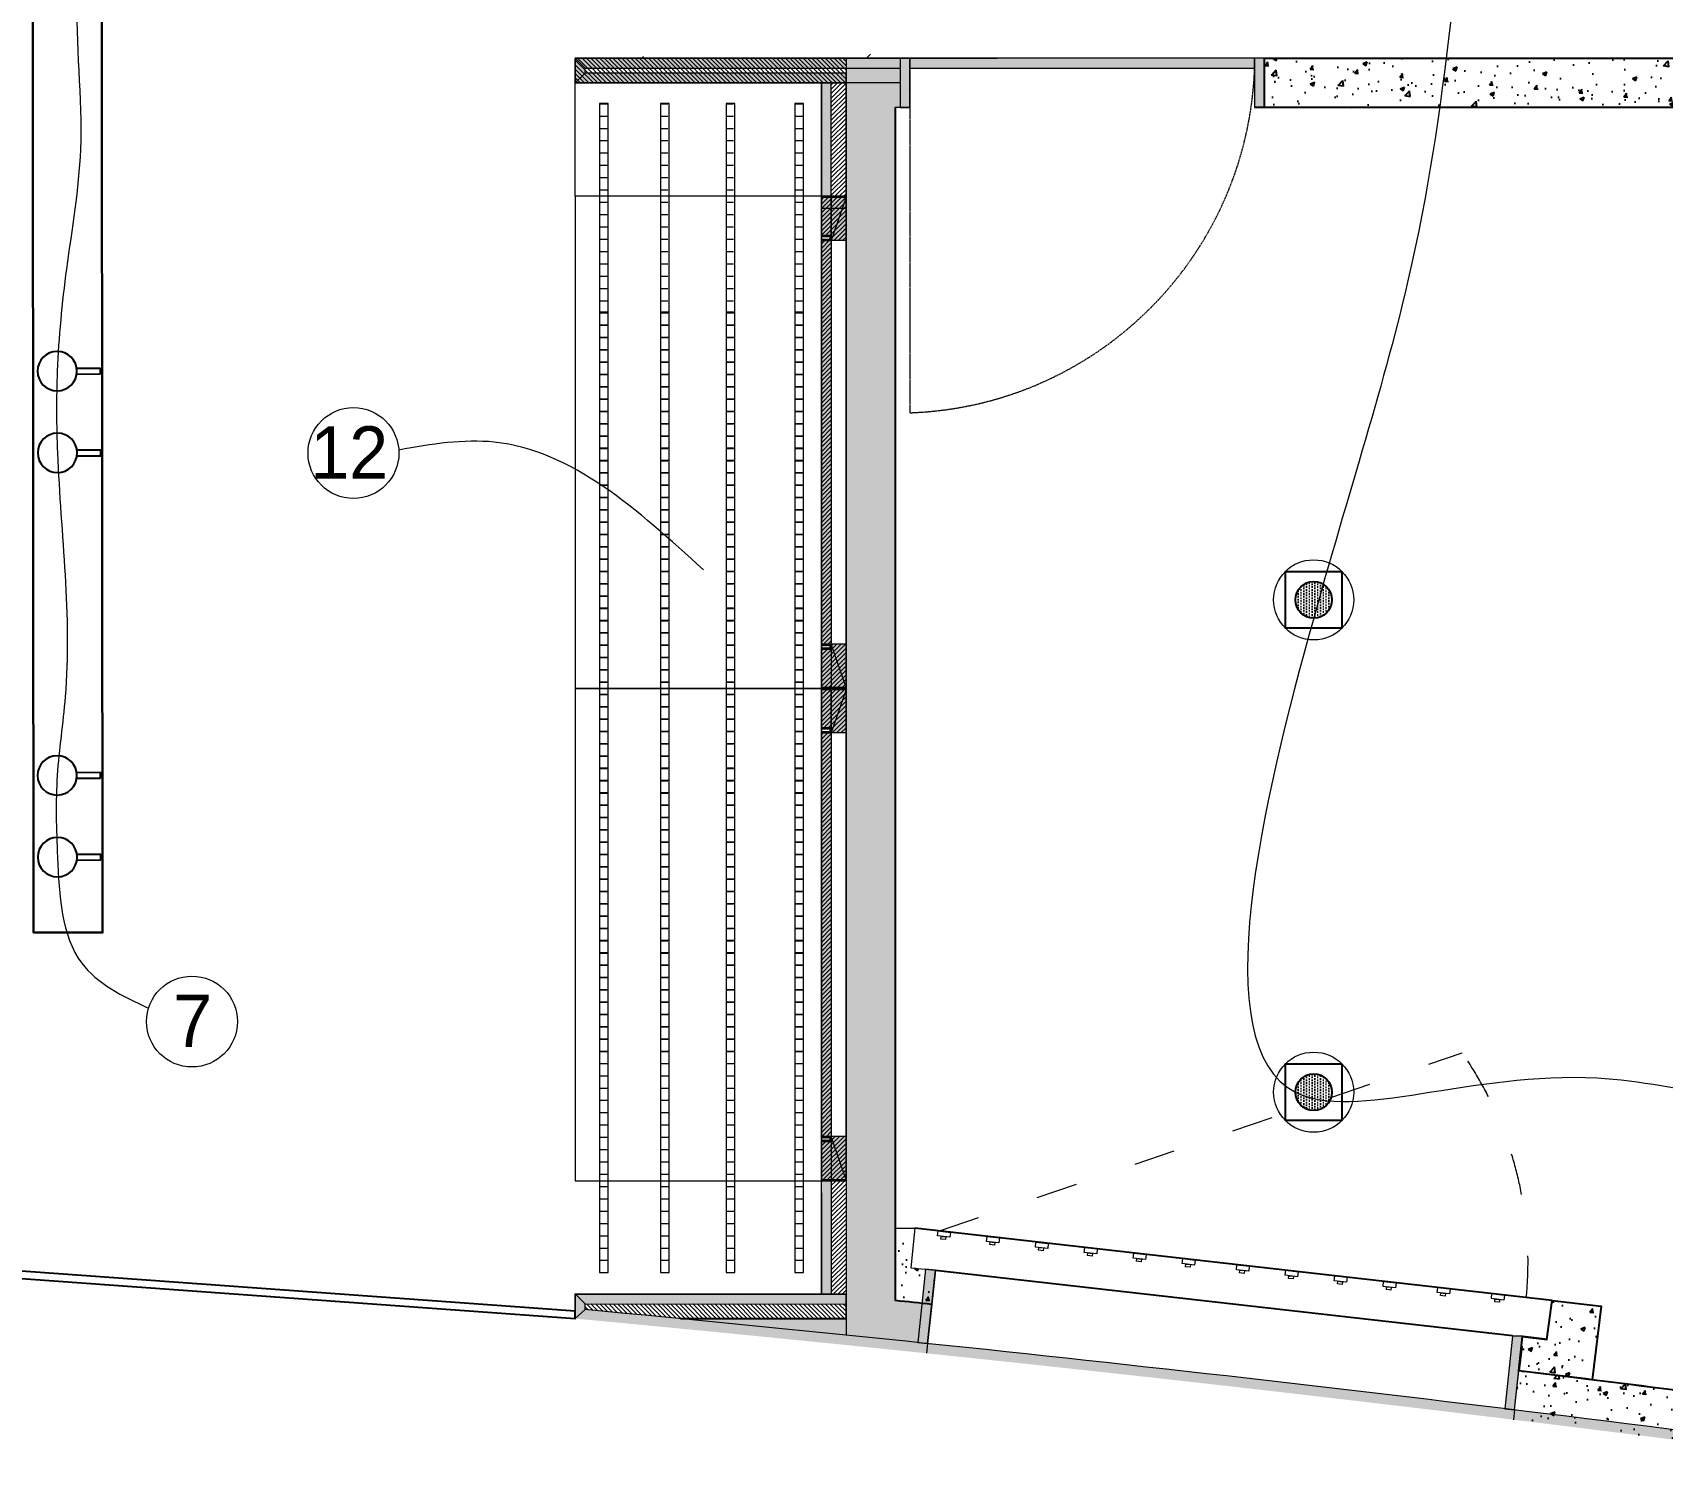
# Model space of a CAD drawing. Header units: millimetres. Extents: x 346472 to 732256, y -34068 to -15883.
# Drawn here: x 565847 to 569158, y -28411 to -25503 of the extents above; entities that cross this region are included whole.
import ezdxf

# ---------------------------------------------------------------- set-up
doc = ezdxf.new("R2010")
doc.units = ezdxf.units.MM
doc.header["$LTSCALE"] = 7
for name, pattern in [('AED-090-P-PL02-N$0$ACAD_ISO03W100', [30, 12, -18]), ('DASH', [0.35, 0.25, -0.1]), ('TRATTEGGIATA2', [9.525, 6.35, -3.175])]:
    doc.linetypes.add(name, pattern=pattern)
doc.layers.get('0').update_dxf_attribs({"lineweight": 0})
for name, color, linetype in [('1', 1, 'Continuous'), ('LD_light', 253, 'Continuous'), ('mdf panels', 7, 'Continuous'), ('WALL', 7, 'Continuous'), ('walls', 7, 'Continuous')]:
    doc.layers.add(name, color=color, linetype=linetype)
for name, color, linetype, lineweight in [('black lacquared metal', 1, 'Continuous', 9), ('EA7 furniture', 7, 'Continuous', 5), ('LIGHTING LAY OUT', 1, 'Continuous', 18), ('materials', 1, 'Continuous', 40), ('QUOTE', 251, 'Continuous', 5), ('连线', 3, 'Continuous', 0)]:
    doc.layers.add(name, color=color, linetype=linetype, lineweight=lineweight)
doc.styles.get("Standard").update_dxf_attribs({"font": 'STKaiti.ttf'})
pattern_1 = [(45, (193037.512, -31112.052), (-4.49012806, 4.49012806), [])]
pattern_2 = [(50, (103301.22, -234.03), (91.092334, -7.969543), [9.525, -104.775]), (355, (103301.22, -234.03), (-17.62171, 95.528423), [7.62, -83.820292]), (100.451445, (103308.81, -234.7), (73.470624, 87.558876), [8.095004, -89.045122]), (46.1842, (103301.22, -208.63), (135.53952, -21.021164), [14.2875, -157.1625]), (96.635558, (103312.52, -210.38), (118.702067, 123.713062), [12.14251, -133.567804]), (351.18415, (103301.22, -208.63), (118.702067, 123.713062), [11.429984, -125.729866]), (21, (103313.92, -214.98), (75.807196, -51.132599), [9.525, -104.775]), (326, (103313.92, -214.98), (30.901014, 92.093983), [7.62, -83.82]), (71.451445, (103320.24, -219.24), (106.70821, 40.961384), [8.095004, -89.044969]), (37.5, (103301.222, -234.032), (1.5443016, 42.2775194), [0, -82.804, 0, -85.09, 0, -84.1375]), (7.5, (103301.22, -234.032), (33.4098313, 50.0902874), [0, -48.514, 0, -80.899, 0, -32.0675]), (327.5, (103272.9, -234.032), (67.7952976, -2.864372), [0, -31.75, 0, -99.06, 0, -131.445]), (317.5, (103260.2, -234.03), (74.064591, 12.7132455), [0, -41.275, 0, -65.786, 0, -93.345])]

# ---------------------------------------------------------------- blocks, each defined once
blk = doc.blocks.new('VIVO-M_F')
at = {"layer": 'LD_light', "color": 1}
for p, q in [((10141.08, -318.12), (10141.08, -312.06)), ((10141.08, -312.06), (10142.58, -312.06)), ((10142.58, -318.12), (10142.58, -312.06))]:
    blk.add_line(p, q, dxfattribs=at)
blk.add_circle((10141.83, -323.06), 5, dxfattribs=at)
blk = doc.blocks.new('12333')
at = {"layer": 'LD_light'}
h = blk.add_hatch(dxfattribs=at)
h.set_pattern_fill('DOTS', color=6, scale=90.551181, angle=-90, style=0)
h.set_pattern_definition([(270, (572990.7953, 65339.9095), (5.65944882, -2.8297244), [0, -5.65944882])])
h.paths.add_polyline_path([(568486.6, -26655.3, 1), (568412.2, -26655.3, 1)])
at = {"layer": 'LD_light', "color": 6, "elevation": -2.1}
blk.add_lwpolyline([(568506.9, -26597.8), (568506.9, -26712.8), (568391.9, -26712.8), (568391.9, -26597.8)], close=True, dxfattribs=at)
at = {"layer": 'LD_light', "color": 6}
blk.add_circle((568449.4, -26655.3, -2.1), 37.2, dxfattribs=at)
at = {"layer": 'QUOTE', "color": 6, "lineweight": 5}
blk.add_circle((568449.4, -26655.3, -2.1), 81.3, dxfattribs=at)

msp = doc.modelspace()

# ---------------------------------------------------------------- hatches: boundary and pattern name
at = {"lineweight": 5, "ltscale": 100}
h = msp.add_hatch(color=0, dxfattribs=at)
h.dxf.hatch_style = 1
h.paths.add_polyline_path([(567499.4, -25925.3), (567499.4, -25837.3), (567469.4, -25925.3)], flags=17)
h.paths.add_polyline_path([(567499.4, -25837.3), (567469.4, -25837.3), (567469.4, -25925.3)])
h.paths.add_polyline_path([(567469.4, -25915.3), (567469.4, -25837.3), (567449.4, -25837.3), (567449.4, -25915.3)])
h.paths.add_polyline_path([(567469.4, -26833.3), (567469.4, -25925.3), (567449.4, -25925.3), (567449.4, -26833.3)])
h.paths.add_polyline_path([(567499.4, -26833.3), (567499.4, -26745.3), (567469.4, -26745.3)], flags=17)
h.paths.add_polyline_path([(567499.4, -26833.3), (567469.4, -26745.3), (567469.4, -26833.3)])
h = msp.add_hatch(color=0, dxfattribs=at)
h.dxf.hatch_style = 1
h.paths.add_polyline_path([(567499.4, -26925.3), (567499.4, -26837.3), (567469.4, -26925.3)], flags=17)
h.paths.add_polyline_path([(567499.4, -26837.3), (567469.4, -26837.3), (567469.4, -26925.3)])
h.paths.add_polyline_path([(567469.4, -26915.3), (567469.4, -26837.3), (567449.4, -26837.3), (567449.4, -26915.3)])
h.paths.add_polyline_path([(567469.4, -27833.3), (567469.4, -26925.3), (567449.4, -26925.3), (567449.4, -27833.3)])
h.paths.add_polyline_path([(567499.4, -27833.3), (567499.4, -27745.3), (567469.4, -27745.3)], flags=17)
h.paths.add_polyline_path([(567499.4, -27833.3), (567469.4, -27745.3), (567469.4, -27833.3)])
at = {"layer": '1', "lineweight": 5}
for points in [[(567645.1, -28163.7), (567664.8, -28165.8), (567681.1, -28017), (567660.7, -28014.9)], [(568837.9, -28298.3), (568857.6, -28300.7), (568873.3, -28150.8), (568853.3, -28150.8)]]:
    msp.add_hatch(color=0, dxfattribs=at).paths.add_polyline_path(points)
h = msp.add_hatch(color=0, dxfattribs=at)
h.dxf.hatch_style = 1
h.paths.add_polyline_path([(567665.2, -28165.8), (567663.1, -28185.7, -0.004435), (568855.5, -28320.6), (568857.6, -28300.7, 0.004434)])
at = {"layer": 'EA7 furniture', "lineweight": 5}
h = msp.add_hatch(color=0, dxfattribs=at)
h.dxf.hatch_style = 1
h.paths.add_polyline_path([(567469.4, -25605.3), (567449.4, -25605.3), (567449.4, -25835.3), (567469.4, -25835.3)])
h = msp.add_hatch(color=0, dxfattribs=at)
h.dxf.hatch_style = 1
h.paths.add_polyline_path([(567469.4, -27835.3), (567449.4, -27835.3), (567449.4, -28065.5), (567469.4, -28065.5)])
h = msp.add_hatch(color=0, dxfattribs=at)
h.dxf.hatch_style = 1
h.paths.add_polyline_path([(567163.2, -28115.4), (567499.4, -28115.8), (567499.4, -28065.8), (566949.4, -28065.1), (566949.3, -28115.2, -0.002651), (567663.1, -28185.7), (567665.2, -28165.8, 0.001864)])
h.paths.add_polyline_path([(566969.3, -28097, -0.00071), (567160.6, -28115.2), (567499.4, -28115.2), (567499.4, -28085.8), (566969.4, -28085.2)], flags=16)
h = msp.add_hatch(color=0, dxfattribs=at)
h.dxf.hatch_style = 1
h.paths.add_polyline_path([(567665.2, -28165.8), (567663.1, -28185.7, -0.004435), (568855.5, -28320.6), (568857.6, -28300.7, 0.004434)])
h = msp.add_hatch(color=0, dxfattribs=at)
h.dxf.hatch_style = 1
h.paths.add_polyline_path([(568857.6, -28300.7), (568855.5, -28320.6, -0.002651), (569567.1, -28411.3), (569571.9, -28391.8, 0.00266)])
at = {"layer": 'LIGHTING LAY OUT'}
h = msp.add_hatch(dxfattribs=at)
h.set_pattern_fill('ACAD_ISO08W100', color=1, scale=5)
h.set_pattern_definition([(360, (558973.937, 165827.381), (1e-14, 25), [120, -15, 30, -15])])
h.paths.add_polyline_path([(566999, -25646.8), (566999, -27597.3), (567016.5, -27597.3), (567016.5, -25646.8)])
h = msp.add_hatch(dxfattribs=at)
h.set_pattern_fill('ACAD_ISO08W100', color=1, scale=5)
h.set_pattern_definition([(360, (559097.71, 165827.381), (1e-14, 25), [120, -15, 30, -15])])
h.paths.add_polyline_path([(567122.8, -25646.8), (567122.8, -27597.3), (567140.3, -27597.3), (567140.3, -25646.8)])
h = msp.add_hatch(dxfattribs=at)
h.set_pattern_fill('ACAD_ISO08W100', color=1, scale=5)
h.set_pattern_definition([(360, (559231.126, 165827.381), (1e-14, 25), [120, -15, 30, -15])])
h.paths.add_polyline_path([(567256.2, -25646.8), (567256.2, -27597.3), (567273.7, -27597.3), (567273.7, -25646.8)])
h = msp.add_hatch(dxfattribs=at)
h.set_pattern_fill('ACAD_ISO08W100', color=1, scale=5)
h.set_pattern_definition([(360, (559370.7, 165827.381), (1e-14, 25), [120, -15, 30, -15])])
h.paths.add_polyline_path([(567395.8, -25646.8), (567395.8, -27597.3), (567413.3, -27597.3), (567413.3, -25646.8)])
h = msp.add_hatch(dxfattribs=at)
h.set_pattern_fill('ACAD_ISO08W100', color=1, scale=5)
h.set_pattern_definition([(360, (558974.623, 165403.177), (1e-14, 25), [120, -15, 30, -15])])
h.paths.add_polyline_path([(566999.7, -26071), (566999.7, -28021.5), (567017.2, -28021.5), (567017.2, -26071)])
h = msp.add_hatch(dxfattribs=at)
h.set_pattern_fill('ACAD_ISO08W100', color=1, scale=5)
h.set_pattern_definition([(360, (559098.396, 165403.177), (1e-14, 25), [120, -15, 30, -15])])
h.paths.add_polyline_path([(567123.5, -26071), (567123.5, -28021.5), (567141, -28021.5), (567141, -26071)])
h = msp.add_hatch(dxfattribs=at)
h.set_pattern_fill('ACAD_ISO08W100', color=1, scale=5)
h.set_pattern_definition([(360, (559231.813, 165403.177), (1e-14, 25), [120, -15, 30, -15])])
h.paths.add_polyline_path([(567256.9, -26071), (567256.9, -28021.5), (567274.4, -28021.5), (567274.4, -26071)])
h = msp.add_hatch(dxfattribs=at)
h.set_pattern_fill('ACAD_ISO08W100', color=1, scale=5)
h.set_pattern_definition([(360, (559371.386, 165403.177), (1e-14, 25), [120, -15, 30, -15])])
h.paths.add_polyline_path([(567396.5, -26071), (567396.5, -28021.5), (567413.9, -28021.5), (567413.9, -26071)])
at = {"layer": 'materials', "lineweight": 5}
h = msp.add_hatch(color=0, dxfattribs=at)
h.dxf.hatch_style = 1
h.paths.add_polyline_path([(567629.4, -25555.3), (567609.4, -25555.3), (567609.4, -25575.3), (567609.4, -25655.3), (567629.4, -25655.3)])
h = msp.add_hatch(color=0, dxfattribs=at)
h.dxf.hatch_style = 1
h.paths.add_polyline_path([(568349.4, -25555.3), (568329.4, -25555.3), (568329.4, -25575.3), (568329.4, -25655.3), (568349.4, -25655.3)])
at = {"layer": 'mdf panels', "lineweight": 5}
h = msp.add_hatch(dxfattribs=at)
h.set_pattern_fill('ANSI31', color=0, scale=2)
h.set_pattern_definition(pattern_1)
h.paths.add_polyline_path([(567469.4, -26755.3), (567469.4, -26833.3), (567449.4, -26833.3), (567449.4, -26755.3)])
h.paths.add_polyline_path([(567499.4, -26745.3), (567499.4, -26833.3), (567469.4, -26745.3)], flags=17)
h.paths.add_polyline_path([(567499.4, -26833.3), (567469.4, -26833.3), (567469.4, -26755.3), (567469.4, -26745.3)], flags=17)
h.paths.add_polyline_path([(567499.4, -25837.3), (567499.4, -25925.3), (567469.4, -25837.3)], flags=17)
h.paths.add_polyline_path([(567499.4, -25925.3), (567469.4, -25925.3), (567469.4, -25837.3)], flags=17)
h.paths.add_polyline_path([(567449.4, -25925.3), (567469.4, -25925.3), (567469.4, -26745.3), (567449.4, -26745.3)])
h.paths.add_polyline_path([(567469.4, -25915.3), (567449.4, -25915.3), (567449.4, -25837.3), (567469.4, -25837.3)])
h = msp.add_hatch(dxfattribs=at)
h.set_pattern_fill('ANSI31', color=0, scale=2)
h.set_pattern_definition(pattern_1)
h.paths.add_polyline_path([(567469.4, -27755.3), (567469.4, -27833.3), (567449.4, -27833.3), (567449.4, -27755.3)])
h.paths.add_polyline_path([(567499.4, -27745.3), (567499.4, -27833.3), (567469.4, -27745.3)], flags=17)
h.paths.add_polyline_path([(567499.4, -27833.3), (567469.4, -27833.3), (567469.4, -27755.3), (567469.4, -27745.3)], flags=17)
h.paths.add_polyline_path([(567499.4, -26837.3), (567499.4, -26925.3), (567469.4, -26837.3)], flags=17)
h.paths.add_polyline_path([(567499.4, -26925.3), (567469.4, -26925.3), (567469.4, -26837.3)], flags=17)
h.paths.add_polyline_path([(567449.4, -26925.3), (567469.4, -26925.3), (567469.4, -27745.3), (567449.4, -27745.3)])
h.paths.add_polyline_path([(567469.4, -26915.3), (567449.4, -26915.3), (567449.4, -26837.3), (567469.4, -26837.3)])
at = {"layer": 'WALL', "lineweight": 5}
h = msp.add_hatch(color=0, dxfattribs=at)
h.dxf.hatch_style = 1
h.paths.add_polyline_path([(566969.4, -25575.3), (566949.4, -25555.3), (567609.4, -25555.3), (567609.4, -25575.3)])
h = msp.add_hatch(color=0, dxfattribs=at)
h.dxf.hatch_style = 1
h.paths.add_polyline_path([(566949.4, -25605.3), (566949.4, -25555.3), (566969.4, -25575.3), (566969.4, -25585.3)])
h = msp.add_hatch(color=0, dxfattribs=at)
h.dxf.hatch_style = 1
h.paths.add_polyline_path([(567629.4, -25575.3), (567629.4, -25555.3), (568329.4, -25555.3), (568329.4, -25575.3)])
h = msp.add_hatch(color=0, dxfattribs=at)
h.dxf.hatch_style = 1
h.paths.add_polyline_path([(566969.4, -25585.3), (566949.4, -25605.3), (567499.4, -25605.3), (567499.4, -25585.3)])
h = msp.add_hatch(color=0, dxfattribs=at)
h.dxf.hatch_style = 1
h.paths.add_polyline_path([(566949.4, -28115.2), (566949.4, -28065.2), (566969.4, -28085.2), (566969.3, -28097)])
h = msp.add_hatch(color=0, dxfattribs=at)
h.dxf.hatch_style = 1
h.paths.add_polyline_path([(566969.4, -28085.2), (566949.4, -28065.2), (567499.4, -28065.8), (567499.4, -28085.8)])
at = {"layer": 'walls'}
h = msp.add_hatch(dxfattribs=at)
h.set_pattern_fill('AR-CONC', color=256, scale=0.5)
h.paths.add_polyline_path([(568349.4, -25555.3), (569265.3, -25555.3), (569265.3, -25655.3), (568349.4, -25655.3)])
h = msp.add_hatch(dxfattribs=at)
h.set_pattern_fill('AR-CONC', color=256, scale=0.5)
edge = h.paths.add_edge_path()
edge.add_arc((560655.2, -95470.1), 67668.4, 84.053864, 84.19498)
edge.add_line((567499.4, -28148.7), (567499.4, -25575.3))
edge.add_line((567499.4, -25575.3), (567609.4, -25575.3))
edge.add_line((567609.4, -25575.3), (567609.4, -25655.3))
edge.add_line((567609.4, -25655.3), (567599.4, -25655.3))
edge.add_line((567599.4, -25655.3), (567599.4, -28078.5))
edge.add_line((567599.4, -28078.5), (567673.5, -28086.2))
edge.add_line((567673.5, -28086.2), (567665.2, -28165.8))
h = msp.add_hatch(dxfattribs=at)
h.set_pattern_fill('AR-CONC', color=256, scale=0.5)
h.set_pattern_definition(pattern_2)
h.paths.add_polyline_path([(567599.4, -27931.8), (567639.4, -27931.8), (567631.4, -28011.8), (567681.1, -28017), (567673.5, -28086.2), (567599.4, -28078.5)])
at = {"layer": 'walls', "lineweight": 5}
h = msp.add_hatch(color=0, dxfattribs=at)
h.dxf.hatch_style = 1
edge = h.paths.add_edge_path()
edge.add_arc((560655.2, -95470.1), 67668.4, 84.19498, 84.483251)
edge.add_line((567160.6, -28115.2), (567499.4, -28115.2))
edge.add_line((567499.4, -28115.2), (567499.4, -28148.7))
at = {"layer": 'walls'}
h = msp.add_hatch(dxfattribs=at)
h.set_pattern_fill('AR-CONC', color=256, scale=0.5)
h.set_pattern_definition(pattern_2)
h.paths.add_polyline_path([(568865.9, -28221.1), (568873.5, -28151.6), (568923.1, -28157.7), (568933.9, -28078.1), (569033.2, -28090.1), (569015.1, -28239.5)])
h = msp.add_hatch(dxfattribs=at)
h.set_pattern_fill('AR-CONC', color=256, scale=0.5)
h.paths.add_polyline_path([(568867.8, -28221.3), (568865.9, -28221.1), (568857.6, -28300.7, -0.00266), (569571.9, -28391.8), (569591, -28313.6, 0.002691)])
h = msp.add_hatch(dxfattribs=at)
h.set_pattern_fill('AR-CONC', color=256, scale=0.5)
h.paths.add_polyline_path([(568857.6, -28300.7), (568855.5, -28320.6, -0.002651), (569567.1, -28411.3), (569571.9, -28391.8, 0.00266)])

# ---------------------------------------------------------------- linework, layer by layer
at = {"color": 0, "linetype": 'Continuous', "lineweight": 5}
for p, q in [((566949.4, -28065.1, -0.3), (566949.3, -28115.2, -0.3)), ((567499.4, -28065.8, -0.3), (566949.4, -28065.1, -0.3)), ((567499.4, -28115.8, -0.3), (567499.4, -28065.8, -0.3)), ((566949.3, -28115.2, -0.3), (566949.3, -28115.2, -0.3)), ((567163.2, -28115.4, -0.3), (567499.4, -28115.8, -0.3))]:
    msp.add_line(p, q, dxfattribs=at)
at = {"layer": '1', "color": 0, "lineweight": 5}
msp.add_line((567678.7, -28036.4, 0), (567673.5, -28086.2, -0.8), dxfattribs=at)
at = {"layer": '1', "color": 0}
for p, q in [((568872.2, -28171.2, 0), (568866.1, -28221, -0.8)), ((568924.2, -28157.8, -0.8), (568874.6, -28151.8, -0.8))]:
    msp.add_line(p, q, dxfattribs=at)
at = {"layer": '1', "color": 0, "lineweight": 5, "elevation": -1}
msp.add_lwpolyline([(567599.4, -27931.8), (567639.4, -27931.8), (567631.4, -28011.8), (567681.1, -28017), (567673.5, -28086.2), (567599.4, -28078.5), (567599.4, -27931.8)], dxfattribs=at)
at = {"layer": '1', "color": 0, "lineweight": 5, "elevation": -0.8}
for points in [[(567645.1, -28163.7), (567664.8, -28165.8), (567681.1, -28017), (567660.7, -28014.9)], [(568837.9, -28298.3), (568857.6, -28300.7), (568873.3, -28150.8), (568853.3, -28150.8)]]:
    msp.add_lwpolyline(points, close=True, dxfattribs=at)
at = {"layer": '1', "color": 0, "lineweight": 5}
msp.add_arc((560655.2, -95470.1, -0.2), 67668.4, 82.428099, 84.645908, dxfattribs=at)
at = {"layer": 'black lacquared metal', "color": 0, "lineweight": 5, "elevation": -0.3}
for points in [[(567499.4, -26835.3), (567499.4, -25835.3), (566949.4, -25835.3), (566949.4, -26835.3)], [(567499.4, -25835.3), (567499.4, -25837.3), (567449.4, -25837.3), (567449.4, -25835.3)], [(567499.4, -27835.3), (567499.4, -26835.3), (566949.4, -26835.3), (566949.4, -27835.3)], [(567499.4, -26835.3), (567499.4, -26833.3), (567449.4, -26833.3), (567449.4, -26835.3)], [(567499.4, -26835.3), (567499.4, -26837.3), (567449.4, -26837.3), (567449.4, -26835.3)], [(567499.4, -27835.3), (567499.4, -27833.3), (567449.4, -27833.3), (567449.4, -27835.3)]]:
    msp.add_lwpolyline(points, close=True, dxfattribs=at)
at = {"layer": 'black lacquared metal', "color": 0, "linetype": 'TRATTEGGIATA2', "lineweight": 5, "elevation": -0.3}
for points in [[(567499.4, -26835.3), (567499.4, -25835.3), (567449.4, -25835.3), (567449.4, -26835.3)], [(567499.4, -26835.3), (567499.4, -25835.3), (567449.4, -25835.3), (567449.4, -26835.3)], [(567499.4, -27835.3), (567499.4, -26835.3), (567449.4, -26835.3), (567449.4, -27835.3)], [(567499.4, -27835.3), (567499.4, -26835.3), (567449.4, -26835.3), (567449.4, -27835.3)]]:
    msp.add_lwpolyline(points, close=True, dxfattribs=at)
at = {"layer": 'EA7 furniture', "color": 0, "lineweight": 5}
for p, q in [((566949.4, -25605.3), (566949.4, -25555.3)), ((566949.4, -25555.3), (567499.4, -25555.3)), ((567499.4, -25555.3), (566949.4, -25555.3)), ((566949.4, -25555.3), (566949.4, -25605.3)), ((566949.4, -25555.3), (567609.4, -25555.3)), ((566949.4, -25605.3), (566949.4, -25555.3)), ((567498.7, -25555.3), (567629.4, -25555.3)), ((567499.4, -25555.3), (567499.4, -25605.3)), ((567499.4, -25555.3), (567499.4, -25555.3)), ((567609.4, -25555.3), (567609.4, -25605.3)), ((568349.4, -25555.3, 0), (568369.4, -25555.3, -0.1)), ((567499.4, -25605.3), (567499.4, -25585.3)), ((567499.4, -25605.3), (566949.4, -25605.3)), ((566949.4, -25605.3), (567499.4, -25605.3)), ((567609.4, -25605.3), (566949.4, -25605.3)), ((567449.4, -25860), (567449.4, -25605.3)), ((567469.4, -25860), (567469.4, -25605.3)), ((567469.4, -27835.3, -0.3), (567469.4, -28065.7, -0.3)), ((567449.4, -27860, -0.3), (567449.4, -28065.7, -0.3)), ((566949.3, -28115.2, -0.3), (566949.4, -28065.1, -0.3)), ((566949.3, -28115.2, -0.3), (566949.4, -28065.2, -0.3)), ((566949.3, -28115.2, -0.3), (566949.4, -28065.2, -0.3)), ((566949.4, -28065.1, -0.3), (567499.4, -28065.8, -0.3)), ((566949.4, -28065.2, -0.3), (567499.4, -28065.8, -0.3)), ((566949.4, -28065.2, -0.3), (567499.4, -28065.8, -0.3)), ((566949.4, -28066.6, -1), (566949.4, -28065.5, -1)), ((566949.4, -28065.5, -1), (567499.4, -28065.5, -1)), ((567499.4, -28065.8, -0.3), (567499.3, -28115.8, -0.3)), ((567499.4, -28065.8, -0.3), (567499.3, -28115.8, -0.3)), ((567499.4, -28065.8, -0.3), (567499.3, -28115.8, -0.3)), ((567499.4, -28065.5, -1), (567499.4, -28115.2, -1)), ((566949.4, -28115.2, -1), (566969.4, -28097, -0.2)), ((566949.3, -28115.2, -0.3), (566949.3, -28115.2, -0.3)), ((566949.3, -28115.2, -0.3), (566949.3, -28115.2, -0.3)), ((566949.3, -28115.2, -0.3), (566949.3, -28115.2, -0.3)), ((566949.3, -28115.2, -0.3), (566949.3, -28116.5, -0.3)), ((567499.4, -28115.2, -1), (567160.6, -28115.2, -1)), ((567499.3, -28115.8, -0.3), (567163.2, -28115.4, -0.3)), ((567499.3, -28115.8, -0.3), (567163.2, -28115.4, -0.3)), ((567665.2, -28165.8, -0.8), (567663.1, -28185.7, -0.8)), ((568857.6, -28300.7, -0.8), (568855.5, -28320.6, -0.8))]:
    msp.add_line(p, q, dxfattribs=at)
at = {"layer": 'EA7 furniture', "color": 0, "linetype": 'Continuous', "lineweight": 5}
for p, q in [((567004.2, -25605.3), (566954.2, -25555.3)), ((567013.2, -25605.3), (566963.2, -25555.3)), ((567022.2, -25605.3), (566972.2, -25555.3)), ((567031.2, -25605.3), (566981.2, -25555.3)), ((567040.1, -25605.3), (566990.1, -25555.3)), ((567049.1, -25605.3), (566999.1, -25555.3)), ((567058.1, -25605.3), (567008.1, -25555.3)), ((567067.1, -25605.3), (567017.1, -25555.3)), ((567076.1, -25605.3), (567026.1, -25555.3)), ((567085, -25605.3), (567035, -25555.3)), ((567094, -25605.3), (567044, -25555.3)), ((567103, -25605.3), (567053, -25555.3)), ((567112, -25605.3), (567062, -25555.3)), ((567121, -25605.3), (567071, -25555.3)), ((567129.9, -25605.3), (567079.9, -25555.3)), ((567138.9, -25605.3), (567088.9, -25555.3)), ((567147.9, -25605.3), (567097.9, -25555.3)), ((567156.9, -25605.3), (567106.9, -25555.3)), ((567165.9, -25605.3), (567115.9, -25555.3)), ((567174.8, -25605.3), (567124.8, -25555.3)), ((567183.8, -25605.3), (567133.8, -25555.3)), ((567192.8, -25605.3), (567142.8, -25555.3)), ((567201.8, -25605.3), (567151.8, -25555.3)), ((567210.8, -25605.3), (567160.8, -25555.3)), ((567219.7, -25605.3), (567169.7, -25555.3)), ((567228.7, -25605.3), (567178.7, -25555.3)), ((567237.7, -25605.3), (567187.7, -25555.3)), ((567246.7, -25605.3), (567196.7, -25555.3)), ((567255.7, -25605.3), (567205.7, -25555.3)), ((567264.6, -25605.3), (567214.6, -25555.3)), ((567273.6, -25605.3), (567223.6, -25555.3)), ((567282.6, -25605.3), (567232.6, -25555.3)), ((567291.6, -25605.3), (567241.6, -25555.3)), ((567300.6, -25605.3), (567250.6, -25555.3)), ((567309.5, -25605.3), (567259.5, -25555.3)), ((567318.5, -25605.3), (567268.5, -25555.3)), ((567327.5, -25605.3), (567277.5, -25555.3)), ((567336.5, -25605.3), (567286.5, -25555.3)), ((567345.5, -25605.3), (567295.5, -25555.3)), ((567354.4, -25605.3), (567304.4, -25555.3)), ((567363.4, -25605.3), (567313.4, -25555.3)), ((567372.4, -25605.3), (567322.4, -25555.3)), ((567381.4, -25605.3), (567331.4, -25555.3)), ((567390.4, -25605.3), (567340.4, -25555.3)), ((567399.3, -25605.3), (567349.3, -25555.3)), ((567408.3, -25605.3), (567358.3, -25555.3)), ((567417.3, -25605.3), (567367.3, -25555.3)), ((567426.3, -25605.3), (567376.3, -25555.3)), ((567435.3, -25605.3), (567385.3, -25555.3)), ((567444.2, -25605.3), (567394.2, -25555.3)), ((567453.2, -25605.3), (567403.2, -25555.3)), ((567462.2, -25605.3), (567412.2, -25555.3)), ((567471.2, -25605.3), (567421.2, -25555.3)), ((567480.2, -25605.3), (567430.2, -25555.3)), ((567489.1, -25605.3), (567439.1, -25555.3)), ((567498.1, -25605.3), (567448.1, -25555.3)), ((567499.4, -25597.5), (567457.1, -25555.3)), ((567499.4, -25588.6), (567466.1, -25555.3)), ((567499.4, -25579.6), (567475.1, -25555.3)), ((567499.4, -25570.6), (567484, -25555.3)), ((567499.4, -25561.6), (567493, -25555.3)), ((566995.2, -25605.3), (566949.4, -25559.4)), ((566986.3, -25605.3), (566949.4, -25568.4)), ((566977.3, -25605.3), (566949.4, -25577.4)), ((566968.3, -25605.3), (566949.4, -25586.4)), ((566959.3, -25605.3), (566949.4, -25595.3)), ((566950.3, -25605.3), (566949.4, -25604.3)), ((567469.4, -25609.1), (567473.2, -25605.3)), ((567469.4, -25618), (567482.2, -25605.3)), ((567469.4, -25627), (567491.2, -25605.3)), ((567469.4, -25636), (567499.4, -25606)), ((567469.4, -25645), (567499.4, -25615)), ((567469.4, -25654), (567499.4, -25624)), ((567469.4, -25662.9), (567499.4, -25632.9)), ((567469.4, -25671.9), (567499.4, -25641.9)), ((567469.4, -25680.9), (567499.4, -25650.9)), ((567469.4, -25689.9), (567499.4, -25659.9)), ((567469.4, -25698.9), (567499.4, -25668.9)), ((567469.4, -25707.8), (567499.4, -25677.8)), ((567469.4, -25716.8), (567499.4, -25686.8)), ((567469.4, -25725.8), (567499.4, -25695.8)), ((567469.4, -25734.8), (567499.4, -25704.8)), ((567469.4, -25743.8), (567499.4, -25713.8)), ((567469.4, -25752.7), (567499.4, -25722.7)), ((567469.4, -25761.7), (567499.4, -25731.7)), ((567469.4, -25770.7), (567499.4, -25740.7)), ((567469.4, -25779.7), (567499.4, -25749.7)), ((567469.4, -25788.7), (567499.4, -25758.7)), ((567469.4, -25797.6), (567499.4, -25767.6)), ((567469.4, -25806.6), (567499.4, -25776.6)), ((567469.4, -25815.6), (567499.4, -25785.6)), ((567469.4, -25824.6), (567499.4, -25794.6)), ((567469.4, -25833.6), (567499.4, -25803.6)), ((567476.6, -25835.3), (567499.4, -25812.5)), ((567485.6, -25835.3), (567499.4, -25821.5)), ((567494.6, -25835.3), (567499.4, -25830.5)), ((567469.4, -27836.2), (567470.2, -27835.3)), ((567469.4, -27845.1), (567479.2, -27835.3)), ((567469.4, -27854.1), (567488.2, -27835.3)), ((567469.4, -27863.1), (567497.2, -27835.3)), ((567469.4, -27872.1), (567499.4, -27842.1)), ((567469.4, -27881.1), (567499.4, -27851.1)), ((567469.4, -27890), (567499.4, -27860)), ((567469.4, -27899), (567499.4, -27869)), ((567469.4, -27908), (567499.4, -27878)), ((567469.4, -27917), (567499.4, -27887)), ((567469.4, -27926), (567499.4, -27896)), ((567469.4, -27934.9), (567499.4, -27904.9)), ((567469.4, -27943.9), (567499.4, -27913.9)), ((567469.4, -27952.9), (567499.4, -27922.9)), ((567469.4, -27961.9), (567499.4, -27931.9)), ((567469.4, -27970.9), (567499.4, -27940.9)), ((567469.4, -27979.8), (567499.4, -27949.8)), ((567469.4, -27988.8), (567499.4, -27958.8)), ((567469.4, -27997.8), (567499.4, -27967.8)), ((567469.4, -28006.8), (567499.4, -27976.8)), ((567469.4, -28015.8), (567499.4, -27985.8)), ((567469.4, -28024.7), (567499.4, -27994.7)), ((567469.4, -28033.7), (567499.4, -28003.7)), ((567469.4, -28042.7), (567499.4, -28012.7)), ((567469.4, -28051.7), (567499.4, -28021.7)), ((567469.4, -28060.7), (567499.4, -28030.7)), ((567473.6, -28065.5), (567499.4, -28039.6)), ((567482.6, -28065.5), (567499.4, -28048.6)), ((567491.5, -28065.5), (567499.4, -28057.6)), ((566975.8, -28097.6, -0.3), (566969.4, -28091.1, -0.3)), ((566985.7, -28098.5, -0.3), (566972.4, -28085.2, -0.3)), ((566995.6, -28099.4, -0.3), (566981.4, -28085.2, -0.3)), ((567005.6, -28100.4, -0.3), (566990.4, -28085.2, -0.3)), ((567015.5, -28101.3, -0.3), (566999.4, -28085.2, -0.3)), ((567025.4, -28102.2, -0.3), (567008.4, -28085.2, -0.3)), ((567035.3, -28103.2, -0.3), (567017.4, -28085.2, -0.3)), ((567045.2, -28104.1, -0.3), (567026.4, -28085.2, -0.3)), ((567055.1, -28105, -0.3), (567035.3, -28085.3, -0.3)), ((567065.1, -28106, -0.3), (567044.3, -28085.3, -0.3)), ((567075, -28106.9, -0.3), (567053.3, -28085.3, -0.3)), ((567084.9, -28107.9, -0.3), (567062.3, -28085.3, -0.3)), ((567094.9, -28108.8, -0.3), (567071.3, -28085.3, -0.3)), ((567104.8, -28109.8, -0.3), (567080.3, -28085.3, -0.3)), ((567114.7, -28110.7, -0.3), (567089.3, -28085.3, -0.3)), ((567124.6, -28111.7, -0.3), (567098.3, -28085.3, -0.3)), ((567134.6, -28112.6, -0.3), (567107.3, -28085.3, -0.3)), ((567144.5, -28113.6, -0.3), (567116.3, -28085.3, -0.3)), ((567154.5, -28114.6, -0.3), (567125.3, -28085.4, -0.3)), ((567164.3, -28115.4, -0.3), (567134.2, -28085.4, -0.3)), ((567173.3, -28115.4, -0.3), (567143.2, -28085.4, -0.3)), ((567182.3, -28115.4, -0.3), (567152.2, -28085.4, -0.3)), ((567191.3, -28115.4, -0.3), (567161.2, -28085.4, -0.3)), ((567200.2, -28115.4, -0.3), (567170.2, -28085.4, -0.3)), ((567209.2, -28115.5, -0.3), (567179.2, -28085.4, -0.3)), ((567218.2, -28115.5, -0.3), (567188.2, -28085.4, -0.3)), ((567227.2, -28115.5, -0.3), (567197.2, -28085.4, -0.3)), ((567236.2, -28115.5, -0.3), (567206.2, -28085.5, -0.3)), ((567245.2, -28115.5, -0.3), (567215.2, -28085.5, -0.3)), ((567254.2, -28115.5, -0.3), (567224.2, -28085.5, -0.3)), ((567263.2, -28115.5, -0.3), (567233.1, -28085.5, -0.3)), ((567272.2, -28115.5, -0.3), (567242.1, -28085.5, -0.3)), ((567281.2, -28115.5, -0.3), (567251.1, -28085.5, -0.3)), ((567290.2, -28115.5, -0.3), (567260.1, -28085.5, -0.3)), ((567299.1, -28115.6, -0.3), (567269.1, -28085.5, -0.3)), ((567308.1, -28115.6, -0.3), (567278.1, -28085.5, -0.3)), ((567317.1, -28115.6, -0.3), (567287.1, -28085.5, -0.3)), ((567326.1, -28115.6, -0.3), (567296.1, -28085.6, -0.3)), ((567335.1, -28115.6, -0.3), (567305.1, -28085.6, -0.3)), ((567344.1, -28115.6, -0.3), (567314.1, -28085.6, -0.3)), ((567353.1, -28115.6, -0.3), (567323.1, -28085.6, -0.3)), ((567362.1, -28115.6, -0.3), (567332, -28085.6, -0.3)), ((567371.1, -28115.6, -0.3), (567341, -28085.6, -0.3)), ((567380.1, -28115.7, -0.3), (567350, -28085.6, -0.3)), ((567389.1, -28115.7, -0.3), (567359, -28085.6, -0.3)), ((567398, -28115.7, -0.3), (567368, -28085.6, -0.3)), ((567407, -28115.7, -0.3), (567377, -28085.7, -0.3)), ((567416, -28115.7, -0.3), (567386, -28085.7, -0.3)), ((567425, -28115.7, -0.3), (567395, -28085.7, -0.3)), ((567434, -28115.7, -0.3), (567404, -28085.7, -0.3)), ((567443, -28115.7, -0.3), (567413, -28085.7, -0.3)), ((567452, -28115.7, -0.3), (567422, -28085.7, -0.3)), ((567461, -28115.7, -0.3), (567430.9, -28085.7, -0.3)), ((567470, -28115.8, -0.3), (567439.9, -28085.7, -0.3)), ((567479, -28115.8, -0.3), (567448.9, -28085.7, -0.3)), ((567488, -28115.8, -0.3), (567457.9, -28085.7, -0.3)), ((567496.9, -28115.8, -0.3), (567466.9, -28085.8, -0.3)), ((567499.3, -28109.2, -0.3), (567475.9, -28085.8, -0.3)), ((567499.4, -28100.2, -0.3), (567484.9, -28085.8, -0.3)), ((567499.4, -28091.3, -0.3), (567493.9, -28085.8, -0.3))]:
    msp.add_line(p, q, dxfattribs=at)
at = {"layer": 'EA7 furniture', "linetype": 'AED-090-P-PL02-N$0$ACAD_ISO03W100', "lineweight": 5}
msp.add_line((567689.1, -27937, -0.8), (568751.2, -27575.3), dxfattribs=at)
msp.add_arc((568138.6, -28001.5), 746.2, 354.5858, 34.8285, dxfattribs=at)
at = {"layer": 'LIGHTING LAY OUT', "lineweight": 30, "elevation": -0.2}
msp.add_lwpolyline([(559607.1, -24651.8), (565987.1, -24651.8), (565989.2, -27331.2), (565849.2, -27331.2), (565847.1, -24791.8), (559747.1, -24791.8), (559749.1, -27306), (559609.1, -27306), (559607.1, -24651.8)], dxfattribs=at)
at = {"layer": 'LIGHTING LAY OUT'}
for points in [[(566999, -25646.8), (566999, -27597.3), (567016.5, -27597.3), (567016.5, -25646.8)], [(567122.8, -25646.8), (567122.8, -27597.3), (567140.3, -27597.3), (567140.3, -25646.8)], [(567256.2, -25646.8), (567256.2, -27597.3), (567273.7, -27597.3), (567273.7, -25646.8)], [(567395.8, -25646.8), (567395.8, -27597.3), (567413.3, -27597.3), (567413.3, -25646.8)]]:
    msp.add_lwpolyline(points, close=True, dxfattribs=at)
for points, elevation in [([(566999, -26071), (566999, -28021.5), (567016.5, -28021.5), (567016.5, -26071)], -0.3), ([(567122.8, -26071), (567122.8, -28021.5), (567140.3, -28021.5), (567140.3, -26071)], -0.3), ([(567256.2, -26071), (567256.2, -28021.5), (567273.7, -28021.5), (567273.7, -26071)], -0.3), ([(567395.8, -26071), (567395.8, -28021.5), (567413.3, -28021.5), (567413.3, -26071)], -0.3), ([(567686.5, -27937.1), (567711.7, -27940), (567710.6, -27950.1), (567685.4, -27947.3)], -1), ([(567692.6, -27948.1), (567702.1, -27949.2), (567701.5, -27954.7), (567692, -27953.6)], -1), ([(567785.9, -27948.4), (567811.1, -27951.2), (567809.9, -27961.4), (567784.8, -27958.5)], -1), ([(567792, -27959.4), (567801.5, -27960.4), (567800.8, -27965.9), (567791.4, -27964.9)], -1), ([(567885.3, -27959.6), (567910.4, -27962.5), (567909.3, -27972.6), (567884.1, -27969.8)], -1), ([(567891.4, -27970.6), (567900.8, -27971.7), (567900.2, -27977.2), (567890.7, -27976.1)], -1), ([(567984.6, -27970.9), (568009.8, -27973.7), (568008.7, -27983.9), (567983.5, -27981)], -1), ([(567990.7, -27981.8), (568000.2, -27982.9), (567999.6, -27988.4), (567990.1, -27987.3)], -1), ([(568084, -27982.1), (568109.2, -27984.9), (568108, -27995.1), (568082.9, -27992.3)], -1), ([(568090.1, -27993.1), (568099.6, -27994.2), (568098.9, -27999.7), (568089.5, -27998.6)], -1), ([(568183.4, -27993.3), (568208.5, -27996.2), (568207.4, -28006.4), (568182.2, -28003.5)], -1), ([(568189.5, -28004.3), (568198.9, -28005.4), (568198.3, -28010.9), (568188.8, -28009.8)], -1), ([(568293.4, -28005.8), (568318.6, -28008.6), (568317.4, -28018.8), (568292.3, -28016)], -1), ([(568299.5, -28016.8), (568309, -28017.8), (568308.3, -28023.3), (568298.9, -28022.3)], -1), ([(568392.8, -28017), (568418, -28019.9), (568416.8, -28030), (568391.6, -28027.2)], -1), ([(568398.9, -28028), (568408.3, -28029.1), (568407.7, -28034.6), (568398.3, -28033.5)], -1), ([(568492.2, -28028.3), (568517.3, -28031.1), (568516.2, -28041.3), (568491, -28038.4)], -1), ([(568498.2, -28039.3), (568507.7, -28040.3), (568507.1, -28045.8), (568497.6, -28044.8)], -1), ([(568591.5, -28039.5), (568616.7, -28042.4), (568615.5, -28052.5), (568590.4, -28049.7)], -1), ([(568597.6, -28050.5), (568607.1, -28051.6), (568606.4, -28057.1), (568597, -28056)], -1), ([(568701.6, -28052), (568726.7, -28054.8), (568725.6, -28065), (568700.4, -28062.1)], -1), ([(568707.7, -28063), (568717.1, -28064), (568716.5, -28069.5), (568707, -28068.5)], -1), ([(568811.6, -28064.4), (568836.8, -28067.3), (568835.7, -28077.4), (568810.5, -28074.6)], -1), ([(568817.7, -28075.4), (568827.2, -28076.5), (568826.6, -28082), (568817.1, -28080.9)], -1)]:
    msp.add_lwpolyline(points, close=True, dxfattribs=dict(at, elevation=elevation))
at = {"layer": 'mdf panels', "color": 0, "lineweight": 5}
for p, q in [((567499.4, -25835.3, -0.3), (567449.4, -25835.3, -0.3)), ((567499.4, -25835.3, -0.3), (567449.4, -25835.3, -0.3)), ((567499.4, -25837.3, -0.3), (567449.4, -25837.3, -0.3)), ((567499.4, -25837.3, -0.3), (567469.4, -25925.3, -0.3)), ((567499.4, -26833.3, -0.3), (567469.4, -26745.3, -0.3)), ((567499.4, -26833.3, -0.3), (567449.4, -26833.3, -0.3)), ((567499.4, -26835.3, -0.3), (567449.4, -26835.3, -0.3)), ((567499.4, -26835.3, -0.3), (567449.4, -26835.3, -0.3)), ((567499.4, -26835.3, -0.3), (567449.4, -26835.3, -0.3)), ((567499.4, -26835.3, -0.3), (567449.4, -26835.3, -0.3)), ((567499.4, -26837.3, -0.3), (567449.4, -26837.3, -0.3)), ((567499.4, -26837.3, -0.3), (567469.4, -26925.3, -0.3)), ((567499.4, -27833.3, -0.3), (567469.4, -27745.3, -0.3)), ((567499.4, -27833.3, -0.3), (567449.4, -27833.3, -0.3)), ((567499.4, -27835.3, -0.3), (567449.4, -27835.3, -0.3)), ((567499.4, -27835.3, -0.3), (567449.4, -27835.3, -0.3))]:
    msp.add_line(p, q, dxfattribs=at)
at = {"layer": 'mdf panels', "color": 0, "lineweight": 5, "elevation": -0.3}
for points in [[(567499.4, -26835.3), (567499.4, -25835.3), (567449.4, -25835.3), (567449.4, -26835.3)], [(567449.4, -26833.3), (567449.4, -25837.3), (567469.4, -25837.3), (567469.4, -26833.3)], [(567499.4, -25837.3), (567499.4, -25925.3), (567469.4, -25925.3), (567469.4, -25837.3)], [(567449.4, -25915.3), (567449.4, -25925.3), (567469.4, -25925.3), (567469.4, -25915.3)], [(567449.4, -26755.3), (567449.4, -26745.3), (567469.4, -26745.3), (567469.4, -26755.3)], [(567499.4, -26833.3), (567499.4, -26745.3), (567469.4, -26745.3), (567469.4, -26833.3)], [(567499.4, -27835.3), (567499.4, -26835.3), (567449.4, -26835.3), (567449.4, -27835.3)], [(567449.4, -27833.3), (567449.4, -26837.3), (567469.4, -26837.3), (567469.4, -27833.3)], [(567499.4, -26837.3), (567499.4, -26925.3), (567469.4, -26925.3), (567469.4, -26837.3)], [(567449.4, -26915.3), (567449.4, -26925.3), (567469.4, -26925.3), (567469.4, -26915.3)], [(567449.4, -27755.3), (567449.4, -27745.3), (567469.4, -27745.3), (567469.4, -27755.3)], [(567499.4, -27833.3), (567499.4, -27745.3), (567469.4, -27745.3), (567469.4, -27833.3)]]:
    msp.add_lwpolyline(points, close=True, dxfattribs=at)
for points in [[(567449.4, -25915.3), (567469.4, -25915.3), (567469.4, -25925.3), (567449.4, -25925.3)], [(567469.4, -25915.3), (567469.4, -25925.3), (567449.4, -25925.3), (567449.4, -25923.3), (567467.4, -25923.3), (567467.4, -25917.3), (567449.4, -25917.3), (567449.4, -25915.3), (567469.4, -25915.3)], [(567449.4, -25917.3), (567467.4, -25917.3), (567467.4, -25923.3), (567449.4, -25923.3)], [(567449.4, -26755.3), (567469.4, -26755.3), (567469.4, -26745.3), (567449.4, -26745.3)], [(567469.4, -26755.3), (567469.4, -26745.3), (567449.4, -26745.3), (567449.4, -26747.3), (567467.4, -26747.3), (567467.4, -26753.3), (567449.4, -26753.3), (567449.4, -26755.3), (567469.4, -26755.3)], [(567449.4, -26753.3), (567449.4, -26755.3), (567469.4, -26755.3), (567469.4, -26745.3), (567449.4, -26745.3), (567449.4, -26747.3)], [(567449.4, -26745.3), (567469.4, -26745.3), (567469.4, -26755.3), (567449.4, -26755.3)], [(567469.4, -26745.3), (567469.4, -26755.3), (567449.4, -26755.3), (567449.4, -26753.3), (567467.4, -26753.3), (567467.4, -26747.3), (567449.4, -26747.3), (567449.4, -26745.3), (567469.4, -26745.3)], [(567449.4, -26753.3), (567467.4, -26753.3), (567467.4, -26747.3), (567449.4, -26747.3)], [(567449.4, -26747.3), (567467.4, -26747.3), (567467.4, -26753.3), (567449.4, -26753.3)], [(567449.4, -26915.3), (567469.4, -26915.3), (567469.4, -26925.3), (567449.4, -26925.3)], [(567469.4, -26915.3), (567469.4, -26925.3), (567449.4, -26925.3), (567449.4, -26923.3), (567467.4, -26923.3), (567467.4, -26917.3), (567449.4, -26917.3), (567449.4, -26915.3), (567469.4, -26915.3)], [(567449.4, -26917.3), (567467.4, -26917.3), (567467.4, -26923.3), (567449.4, -26923.3)], [(567449.4, -27755.3), (567469.4, -27755.3), (567469.4, -27745.3), (567449.4, -27745.3)], [(567469.4, -27755.3), (567469.4, -27745.3), (567449.4, -27745.3), (567449.4, -27747.3), (567467.4, -27747.3), (567467.4, -27753.3), (567449.4, -27753.3), (567449.4, -27755.3), (567469.4, -27755.3)], [(567449.4, -27753.3), (567449.4, -27755.3), (567469.4, -27755.3), (567469.4, -27745.3), (567449.4, -27745.3), (567449.4, -27747.3)], [(567449.4, -27745.3), (567469.4, -27745.3), (567469.4, -27755.3), (567449.4, -27755.3)], [(567469.4, -27745.3), (567469.4, -27755.3), (567449.4, -27755.3), (567449.4, -27753.3), (567467.4, -27753.3), (567467.4, -27747.3), (567449.4, -27747.3), (567449.4, -27745.3), (567469.4, -27745.3)], [(567449.4, -27753.3), (567467.4, -27753.3), (567467.4, -27747.3), (567449.4, -27747.3)], [(567449.4, -27747.3), (567467.4, -27747.3), (567467.4, -27753.3), (567449.4, -27753.3)]]:
    msp.add_lwpolyline(points, dxfattribs=at)
at = {"layer": 'QUOTE', "color": 2, "lineweight": 5}
for points, knots in [([(562926.7, -24737.7, -0.2), (563010.2, -24737.8, -0.2), (563356.1, -24738, -0.2), (563772.1, -24734.6, -0.2), (564413.1, -24743.7, -0.2), (564858.8, -24732, -0.2), (565413.8, -24748.3, -0.3), (565658.5, -24683.3, 0), (565989.3, -24729.3, 0), (565884, -24981.7, 0), (565961, -25184.5, 0.1), (565924.9, -25462.3, -0.4), (565959.6, -25715.1, 0.1), (565914.7, -25971.1, 0.1), (565894.5, -26176.4, -0.3), (565896.6, -26466.9, -0.2), (565934.4, -26740.6, 0.3), (565892.1, -27014.5, -0.3), (565897.3, -27192, -0.3), (565908.9, -27400, 0), (566029.4, -27460.3, 0), (566082.7, -27484.5, 0)], [0, 0, 0, 0, 250.512769, 1037.812578, 1248.392969, 2172.176091, 2388.745678, 2885.910666, 3018.797969, 3194.046822, 3496.157931, 3691.992748, 4013.515102, 4257.44964, 4466.083396, 4632.188255, 5128.186966, 5288.205774, 5454.310633, 5675.563424, 5839.813953, 5839.813953, 5839.813953, 5839.813953]), ([(568773.2, -24895.2, 0.3), (568752.1, -25270.7, 0.6), (568701.4, -25891.7, 0.8), (568440, -26672.5, -2.5), (568149.9, -27878.1, -3.9), (568941.1, -27540.3, 1.8), (569616.8, -27790.7, -4), (569367.1, -27124.6, 2.1), (569368.4, -26542.2, -4.1), (569949, -26588.3, 2.1), (570684.8, -26570.7, -5.1), (570384.5, -27194.9, 3.5), (570421.6, -27753, -3.3), (570598.3, -27611.4, -1.4), (570702.2, -27523.8, -0.2)], [286.846061, 286.846061, 286.846061, 286.846061, 1377.163567, 2128.884939, 3092.427878, 3705.881876, 4131.285766, 4694.870096, 5136.000416, 5652.296525, 6147.864059, 6932.647562, 7152.058421, 7443.673131, 7443.673131, 7443.673131, 7443.673131]), ([(567209.7, -26594.2), (567076.1, -26472.7), (566890, -26303.3), (566657.3, -26338.6), (566591, -26351.1)], [0, 0, 0, 0, 497.548474, 693.362001, 693.362001, 693.362001, 693.362001])]:
    msp.add_open_spline(points, degree=3, knots=knots, dxfattribs=at)
at = {"layer": 'WALL', "color": 0, "lineweight": 5}
for p, q in [((567449.4, -25555.3), (566949.4, -25555.3)), ((566969.4, -25575.3), (566949.4, -25555.3)), ((566949.4, -25605.3), (566949.4, -25555.3)), ((566949.4, -25555.3), (567806.2, -25555.3)), ((566969.4, -25585.3), (566949.4, -25605.3)), ((566969.4, -25585.3), (566969.4, -25575.3)), ((566969.4, -25575.3), (567609.4, -25575.3)), ((567499.4, -25585.3), (566969.4, -25585.3)), ((567449.4, -25605.3), (566949.4, -25605.3)), ((566949.4, -28065.1, -0.3), (566949.4, -28065.2, -0.3)), ((566949.4, -28065.2, -0.3), (567449.4, -28065.7, -0.3)), ((567449.4, -28065.7, -0.3), (566949.4, -28065.2, -0.3)), ((566969.4, -28085.2, -0.3), (566949.4, -28065.2, -0.3)), ((566969.3, -28097, -0.3), (566969.4, -28085.2, -0.3)), ((566969.4, -28085.2, -0.3), (567499.4, -28085.8, -0.3))]:
    msp.add_line(p, q, dxfattribs=at)
at = {"layer": 'walls', "color": 0, "lineweight": 5}
for p, q in [((566949.4, -25555.3), (567549.4, -25555.3)), ((567499.4, -25555.3), (567499.4, -28148.7, -0.6)), ((568349.4, -25555.3, -0.2), (567499.4, -25555.3)), ((567629.4, -25555.3, 0), (567609.4, -25555.3, 0)), ((567609.4, -25555.3, 0), (567609.4, -25655.3, 0)), ((568329.4, -25555.3, 0), (567629.4, -25555.3, 0)), ((567629.4, -25555.3, 0), (567629.4, -25575.3, 0)), ((567629.4, -25655.3, 0), (567629.4, -25555.3, 0)), ((568329.4, -25575.3, 0), (568329.4, -25555.3, 0)), ((568349.4, -25555.3, 0), (568329.4, -25555.3, 0)), ((568329.4, -25555.3, 0), (568329.4, -25655.3, 0)), ((568349.4, -25655.3, 0), (568349.4, -25555.3, 0)), ((567629.4, -25575.3, 0), (568329.4, -25575.3, 0)), ((566949.4, -25605.3), (567449.4, -25605.3)), ((566949.4, -25835.3), (566949.4, -25605.3)), ((567499.4, -25605.3, -0.3), (567449.4, -25605.3, -0.3)), ((567449.4, -25605.3, -0.3), (567449.4, -25860, -0.3)), ((567449.4, -25605.3), (567449.4, -25835.3)), ((567499.4, -25860, -0.3), (567499.4, -25605.3, -0.3)), ((567629.4, -25655.3, -0.1), (567599.4, -25655.3, -0.1)), ((567609.4, -25655.3, 0), (567629.4, -25655.3, 0)), ((568449.4, -25655.3), (568329.4, -25655.3, 0)), ((568329.4, -25655.3, 0), (568349.4, -25655.3, 0)), ((568449.4, -25655.3, -2.1), (568349.4, -25655.3, -2.1)), ((567449.4, -25835.3), (566949.4, -25835.3)), ((567449.4, -25860, -0.3), (567499.4, -25860, -0.3)), ((567449.4, -27835.3, -0.3), (567499.4, -27835.3, -0.3)), ((567449.4, -28065.7, -0.3), (567449.4, -27835.3, -0.3)), ((567499.4, -27835.3, -0.3), (567499.4, -28065.8, -0.3)), ((567499.4, -28065.8, -0.3), (567449.4, -28065.7, -0.3)), ((567673.5, -28086.2, -0.8), (567665.2, -28165.8, -0.8)), ((568857.6, -28300.7, -0.8), (568865.9, -28221.1, -0.8))]:
    msp.add_line(p, q, dxfattribs=at)
at = {"layer": 'walls', "color": 0, "linetype": 'Continuous', "lineweight": 5}
for p, q in [((567085, -25555.3), (567088.3, -25552)), ((567541.2, -25555.3), (567549.4, -25547.1))]:
    msp.add_line(p, q, dxfattribs=at)
at = {"layer": 'walls', "color": 0, "linetype": 'DASH', "lineweight": 5}
msp.add_line((567629.4, -25575.3, 0), (567629.4, -26275.3, 0), dxfattribs=at)
at = {"layer": 'walls'}
for p, q in [((567599.4, -25655.3, -0.1), (567599.4, -28078.5, -1)), ((568933.9, -28078.1, -0.8), (567639.4, -27931.8, -1)), ((567681.1, -28017, -0.8), (568853.5, -28149.7, -0.8)), ((569033.2, -28090.1, -0.8), (569015.1, -28239.5, -0.2))]:
    msp.add_line(p, q, dxfattribs=at)
at = {"layer": 'walls', "color": 0}
msp.add_line((569243, -25655.3), (568329.4, -25655.3, 0), dxfattribs=at)
at = {"layer": 'walls', "elevation": 0}
msp.add_lwpolyline([(568349.4, -25555.3), (569265.3, -25555.3), (569265.3, -25655.3), (568349.4, -25655.3)], close=True, dxfattribs=at)
at = {"layer": 'walls'}
msp.add_lwpolyline([(565598.8, -28002.3), (565598.8, -28017.3), (566949.1, -28115.1), (566949.1, -28100.1)], close=True, dxfattribs=at)
at = {"layer": 'walls', "elevation": -0.8}
msp.add_lwpolyline([(568865.9, -28221.1), (568873.5, -28151.6), (568923.1, -28157.7), (568933.9, -28078.1), (569033.2, -28090.1), (569015.1, -28239.5), (568865.9, -28221.1)], dxfattribs=at)
at = {"layer": 'walls', "color": 0, "linetype": 'DASH', "lineweight": 5}
msp.add_arc((567603.9, -25549.7, 0), 726, 272.0144, 357.9856, dxfattribs=at)
at = {"layer": 'walls'}
for centre, radius, start, end in [((560657.7, -95442.9, -0.2), 67721.1, 84.053556, 84.116593), ((560657.7, -95442.9, -0.2), 67721.1, 82.419833, 83.03824), ((560702.4, -95104.6, -1.5), 67379.8, 82.419588, 83.041128)]:
    msp.add_arc(centre, radius, start, end, dxfattribs=at)
at = {"layer": '连线', "color": 2}
for centre in [(566498.9, -26357.1), (566170.9, -27511.8)]:
    msp.add_circle(centre, 92.3, dxfattribs=at)

# ---------------------------------------------------------------- block references
at = {"layer": 'LIGHTING LAY OUT', "xscale": -8, "yscale": 7.999999999999999, "zscale": 8, "rotation": 270.1435220144693}
for p in [(568684.9, -107318.6, -0.2), (568685.3, -107484.7, -0.2), (568684.9, -108139.7, -0.2), (568685.3, -108305.8, -0.2)]:
    msp.add_blockref('VIVO-M_F', p, dxfattribs=at)
at = {"layer": 'QUOTE', "color": 10, "lineweight": 5}
for p in [(0, 0), (0, -1000)]:
    msp.add_blockref('12333', p, dxfattribs=at)

# ---------------------------------------------------------------- texts
at = {"layer": '连线', "color": 2}
for s, height, p in [('12', 106.19, (566411.4, -26409)), ('7', 106.2, (566132.7, -27563.7))]:
    msp.add_text(s, height=height, dxfattribs=at).set_placement(p)

doc.saveas('drawing.dxf')
